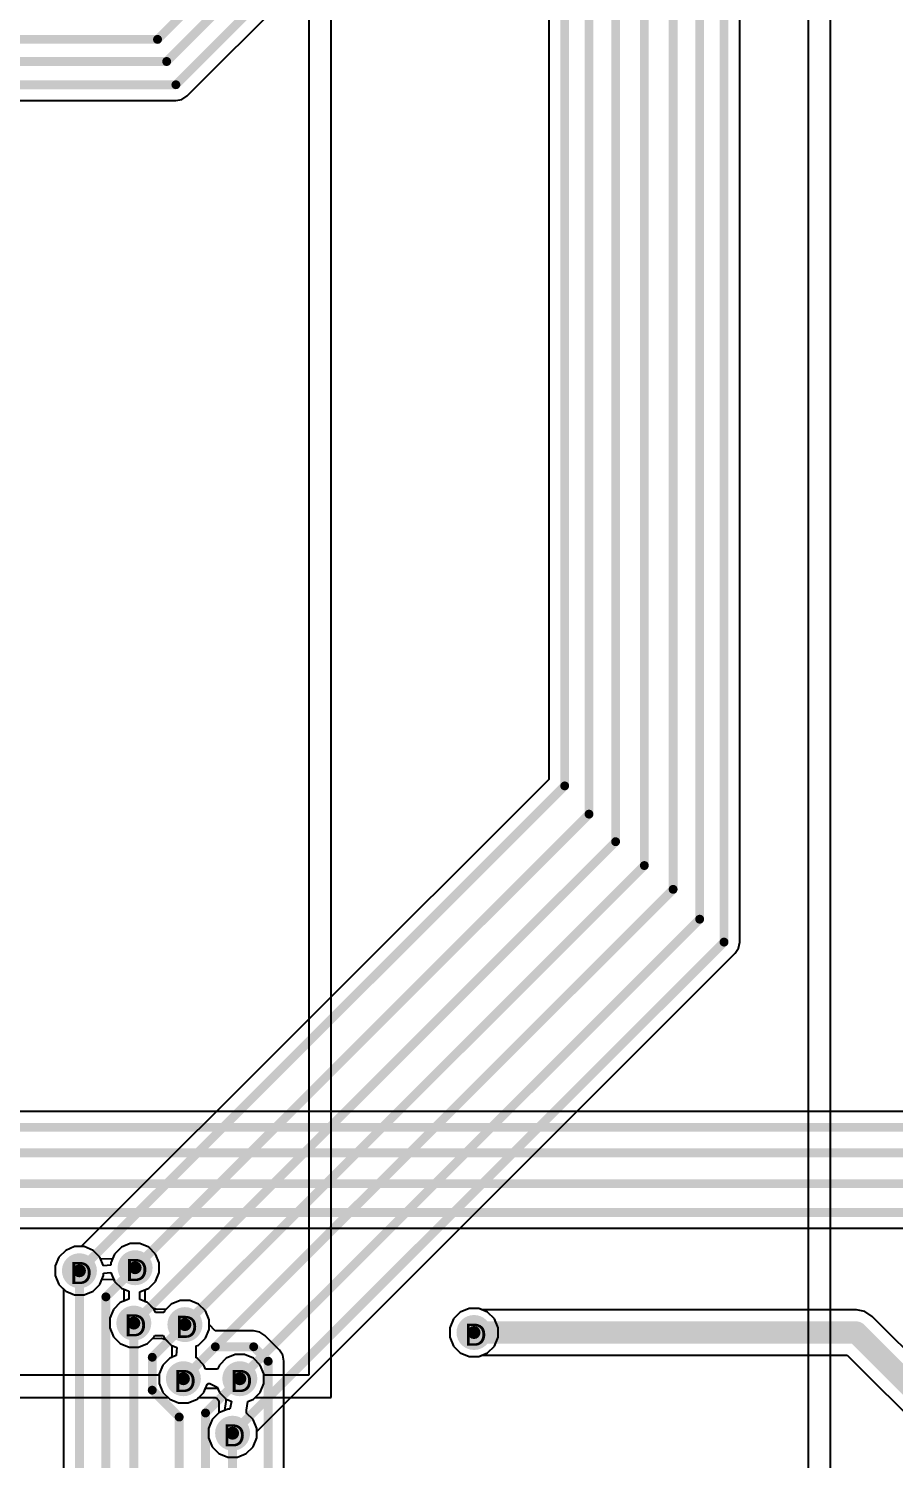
# Model space of a CAD drawing. Header units: inches. Extents: x 0 to 5032, y 0 to 5323.
# Drawn here: x 161.96 to 181.84, y 61.55 to 94.42 of the extents above; entities that cross this region are included whole.
import ezdxf

# ---------------------------------------------------------------- set-up
doc = ezdxf.new("R2010")
doc.units = ezdxf.units.IN
for name, color, linetype in [('Bottom Layer', 5, 'Continuous'), ('Bottom Solder', 6, 'Continuous'), ('Drill Drawing', 1, 'Continuous'), ('Layer 1', 16, 'Continuous'), ('Layer 2', 76, 'Continuous'), ('Top Layer', 1, 'Continuous'), ('Top Solder', 216, 'Continuous'), ('Via Holes', 16, 'Continuous')]:
    doc.layers.add(name, color=color, linetype=linetype)
doc.styles.add('Arial', font='', dxfattribs={"height": 0.2})
doc.styles.get('Arial').set_extended_font_data('Arial')

msp = doc.modelspace()

# ---------------------------------------------------------------- hatches: boundary and pattern name
at = {"layer": 'Bottom Layer'}
h = msp.add_hatch(color=5, dxfattribs=at)
edge = h.paths.add_edge_path()
edge.add_arc((163.129, 65.883), 0.3, 0, 360)
h = msp.add_hatch(color=5, dxfattribs=at)
edge = h.paths.add_edge_path()
edge.add_arc((164.407, 65.953), 0.3, 0, 360)
h = msp.add_hatch(color=5, dxfattribs=at)
edge = h.paths.add_edge_path()
edge.add_arc((164.378, 64.681), 0.3, 0, 360)
h = msp.add_hatch(color=5, dxfattribs=at)
edge = h.paths.add_edge_path()
edge.add_arc((165.551, 64.646), 0.3, 0, 360)
h = msp.add_hatch(color=5, dxfattribs=at)
edge = h.paths.add_edge_path()
edge.add_arc((172.187, 64.465), 0.3, 0, 360)
h = msp.add_hatch(color=5, dxfattribs=at)
edge = h.paths.add_edge_path()
edge.add_arc((165.516, 63.403), 0.3, 0, 360)
h = msp.add_hatch(color=5, dxfattribs=at)
edge = h.paths.add_edge_path()
edge.add_arc((166.811, 63.403), 0.3, 0, 360)
h = msp.add_hatch(color=5, dxfattribs=at)
edge = h.paths.add_edge_path()
edge.add_arc((166.645, 62.151), 0.3, 0, 360)
at = {"layer": 'Bottom Solder'}
h = msp.add_hatch(color=6, dxfattribs=at)
edge = h.paths.add_edge_path()
edge.add_arc((163.129, 65.883), 0.402, 0, 360)
h = msp.add_hatch(color=6, dxfattribs=at)
edge = h.paths.add_edge_path()
edge.add_arc((164.407, 65.953), 0.402, 0, 360)
h = msp.add_hatch(color=6, dxfattribs=at)
edge = h.paths.add_edge_path()
edge.add_arc((164.378, 64.681), 0.402, 0, 360)
h = msp.add_hatch(color=6, dxfattribs=at)
edge = h.paths.add_edge_path()
edge.add_arc((165.551, 64.646), 0.402, 0, 360)
h = msp.add_hatch(color=6, dxfattribs=at)
edge = h.paths.add_edge_path()
edge.add_arc((172.187, 64.465), 0.402, 0, 360)
h = msp.add_hatch(color=6, dxfattribs=at)
edge = h.paths.add_edge_path()
edge.add_arc((165.516, 63.403), 0.402, 0, 360)
h = msp.add_hatch(color=6, dxfattribs=at)
edge = h.paths.add_edge_path()
edge.add_arc((166.811, 63.403), 0.402, 0, 360)
h = msp.add_hatch(color=6, dxfattribs=at)
edge = h.paths.add_edge_path()
edge.add_arc((166.645, 62.151), 0.402, 0, 360)
at = {"layer": 'Layer 1'}
h = msp.add_hatch(color=16, dxfattribs=at)
edge = h.paths.add_edge_path()
edge.add_arc((163.129, 65.883), 0.3, 0, 360)
h = msp.add_hatch(color=16, dxfattribs=at)
edge = h.paths.add_edge_path()
edge.add_arc((164.407, 65.953), 0.3, 0, 360)
h = msp.add_hatch(color=16, dxfattribs=at)
edge = h.paths.add_edge_path()
edge.add_arc((164.378, 64.681), 0.3, 0, 360)
h = msp.add_hatch(color=16, dxfattribs=at)
edge = h.paths.add_edge_path()
edge.add_arc((165.551, 64.646), 0.3, 0, 360)
h = msp.add_hatch(color=16, dxfattribs=at)
edge = h.paths.add_edge_path()
edge.add_arc((172.187, 64.465), 0.3, 0, 360)
h = msp.add_hatch(color=16, dxfattribs=at)
edge = h.paths.add_edge_path()
edge.add_arc((165.516, 63.403), 0.3, 0, 360)
h = msp.add_hatch(color=16, dxfattribs=at)
edge = h.paths.add_edge_path()
edge.add_arc((166.811, 63.403), 0.3, 0, 360)
h = msp.add_hatch(color=16, dxfattribs=at)
edge = h.paths.add_edge_path()
edge.add_arc((166.645, 62.151), 0.3, 0, 360)
at = {"layer": 'Layer 2'}
h = msp.add_hatch(color=76, dxfattribs=at)
edge = h.paths.add_edge_path()
edge.add_arc((163.129, 65.883), 0.3, 0, 360)
h = msp.add_hatch(color=76, dxfattribs=at)
edge = h.paths.add_edge_path()
edge.add_arc((164.407, 65.953), 0.3, 0, 360)
h = msp.add_hatch(color=76, dxfattribs=at)
edge = h.paths.add_edge_path()
edge.add_arc((164.378, 64.681), 0.3, 0, 360)
h = msp.add_hatch(color=76, dxfattribs=at)
edge = h.paths.add_edge_path()
edge.add_arc((165.551, 64.646), 0.3, 0, 360)
h = msp.add_hatch(color=76, dxfattribs=at)
edge = h.paths.add_edge_path()
edge.add_arc((172.187, 64.465), 0.3, 0, 360)
h = msp.add_hatch(color=76, dxfattribs=at)
edge = h.paths.add_edge_path()
edge.add_arc((165.516, 63.403), 0.3, 0, 360)
h = msp.add_hatch(color=76, dxfattribs=at)
edge = h.paths.add_edge_path()
edge.add_arc((166.811, 63.403), 0.3, 0, 360)
h = msp.add_hatch(color=76, dxfattribs=at)
edge = h.paths.add_edge_path()
edge.add_arc((166.645, 62.151), 0.3, 0, 360)
at = {"layer": 'Top Layer'}
h = msp.add_hatch(color=1, dxfattribs=at)
edge = h.paths.add_edge_path()
edge.add_arc((163.129, 65.883), 0.3, 0, 360)
h = msp.add_hatch(color=1, dxfattribs=at)
edge = h.paths.add_edge_path()
edge.add_arc((164.407, 65.953), 0.3, 0, 360)
h = msp.add_hatch(color=1, dxfattribs=at)
edge = h.paths.add_edge_path()
edge.add_arc((164.378, 64.681), 0.3, 0, 360)
h = msp.add_hatch(color=1, dxfattribs=at)
edge = h.paths.add_edge_path()
edge.add_arc((165.551, 64.646), 0.3, 0, 360)
h = msp.add_hatch(color=1, dxfattribs=at)
edge = h.paths.add_edge_path()
edge.add_arc((172.187, 64.465), 0.3, 0, 360)
h = msp.add_hatch(color=1, dxfattribs=at)
edge = h.paths.add_edge_path()
edge.add_arc((165.516, 63.403), 0.3, 0, 360)
h = msp.add_hatch(color=1, dxfattribs=at)
edge = h.paths.add_edge_path()
edge.add_arc((166.811, 63.403), 0.3, 0, 360)
h = msp.add_hatch(color=1, dxfattribs=at)
edge = h.paths.add_edge_path()
edge.add_arc((166.645, 62.151), 0.3, 0, 360)
at = {"layer": 'Top Solder'}
h = msp.add_hatch(color=216, dxfattribs=at)
edge = h.paths.add_edge_path()
edge.add_arc((163.129, 65.883), 0.402, 0, 360)
h = msp.add_hatch(color=216, dxfattribs=at)
edge = h.paths.add_edge_path()
edge.add_arc((164.407, 65.953), 0.402, 0, 360)
h = msp.add_hatch(color=216, dxfattribs=at)
edge = h.paths.add_edge_path()
edge.add_arc((164.378, 64.681), 0.402, 0, 360)
h = msp.add_hatch(color=216, dxfattribs=at)
edge = h.paths.add_edge_path()
edge.add_arc((165.551, 64.646), 0.402, 0, 360)
h = msp.add_hatch(color=216, dxfattribs=at)
edge = h.paths.add_edge_path()
edge.add_arc((172.187, 64.465), 0.402, 0, 360)
h = msp.add_hatch(color=216, dxfattribs=at)
edge = h.paths.add_edge_path()
edge.add_arc((165.516, 63.403), 0.402, 0, 360)
h = msp.add_hatch(color=216, dxfattribs=at)
edge = h.paths.add_edge_path()
edge.add_arc((166.811, 63.403), 0.402, 0, 360)
h = msp.add_hatch(color=216, dxfattribs=at)
edge = h.paths.add_edge_path()
edge.add_arc((166.645, 62.151), 0.402, 0, 360)
at = {"layer": 'Via Holes'}
h = msp.add_hatch(color=7, dxfattribs=at)
edge = h.paths.add_edge_path()
edge.add_arc((164.407, 65.953), 0.15, 0, 360)
h = msp.add_hatch(color=7, dxfattribs=at)
edge = h.paths.add_edge_path()
edge.add_arc((163.129, 65.883), 0.15, 0, 360)
h = msp.add_hatch(color=7, dxfattribs=at)
edge = h.paths.add_edge_path()
edge.add_arc((164.378, 64.681), 0.15, 0, 360)
h = msp.add_hatch(color=7, dxfattribs=at)
edge = h.paths.add_edge_path()
edge.add_arc((165.551, 64.646), 0.15, 0, 360)
h = msp.add_hatch(color=7, dxfattribs=at)
edge = h.paths.add_edge_path()
edge.add_arc((172.187, 64.465), 0.15, 0, 360)
h = msp.add_hatch(color=7, dxfattribs=at)
edge = h.paths.add_edge_path()
edge.add_arc((165.516, 63.403), 0.15, 0, 360)
h = msp.add_hatch(color=7, dxfattribs=at)
edge = h.paths.add_edge_path()
edge.add_arc((166.811, 63.403), 0.15, 0, 360)
h = msp.add_hatch(color=7, dxfattribs=at)
edge = h.paths.add_edge_path()
edge.add_arc((166.645, 62.151), 0.15, 0, 360)

# ---------------------------------------------------------------- linework, layer by layer
at = {"layer": 'Bottom Layer'}
for p, q in [((165.6, 92.875), (181.654, 108.929)), ((154.512, 92.769), (165.344, 92.769)), ((165.344, 92.769), (165.482, 92.796)), ((165.344, 92.769), (165.344, 92.769)), ((165.482, 92.796), (165.6, 92.875)), ((182.25, 69.541), (160.234, 69.541)), ((161.222, 66.86), (186.599, 66.86)), ((163.019, 66.437), (162.815, 66.352)), ((163.239, 66.437), (163.019, 66.437)), ((163.443, 66.352), (163.239, 66.437)), ((164.093, 66.423), (163.937, 66.267)), ((164.297, 66.507), (164.093, 66.423)), ((164.517, 66.507), (164.297, 66.507)), ((164.721, 66.423), (164.517, 66.507)), ((164.877, 66.267), (164.721, 66.423)), ((162.659, 66.197), (162.575, 65.993)), ((162.815, 66.352), (162.659, 66.197)), ((163.598, 66.197), (163.443, 66.352)), ((163.683, 65.993), (163.598, 66.197)), ((163.937, 66.267), (163.853, 66.063)), ((164.961, 66.063), (164.877, 66.267)), ((162.575, 65.993), (162.575, 65.773)), ((162.575, 65.773), (162.659, 65.569)), ((163.853, 66.011), (163.683, 65.993)), ((163.853, 66.063), (163.853, 66.011)), ((164.877, 65.639), (164.961, 65.843)), ((164.961, 65.843), (164.961, 66.063)), ((162.659, 65.569), (162.766, 65.462)), ((162.766, 65.462), (162.766, 48.527)), ((164.519, 65.4), (164.721, 65.483)), ((164.721, 65.483), (164.877, 65.639)), ((164.517, 65.391), (164.519, 65.4)), ((164.519, 65.222), (164.517, 65.391)), ((164.692, 65.151), (164.519, 65.222)), ((164.847, 64.995), (164.692, 65.151)), ((165.237, 65.116), (165.081, 64.96)), ((165.44, 65.2), (165.237, 65.116)), ((165.661, 65.2), (165.44, 65.2)), ((165.864, 65.116), (165.661, 65.2)), ((166.02, 64.96), (165.864, 65.116)), ((164.875, 64.928), (164.847, 64.995)), ((165.068, 64.928), (164.875, 64.928)), ((165.081, 64.96), (165.068, 64.928)), ((166.105, 64.756), (166.02, 64.96)), ((171.717, 64.779), (171.633, 64.575)), ((171.873, 64.935), (171.717, 64.779)), ((172.076, 65.019), (171.873, 64.935)), ((172.297, 65.019), (172.076, 65.019)), ((172.5, 64.935), (172.297, 65.019)), ((172.656, 64.779), (172.5, 64.935)), ((172.741, 64.575), (172.656, 64.779)), ((166.105, 64.652), (166.105, 64.756)), ((166.244, 64.505), (166.105, 64.652)), ((166.269, 64.5), (166.244, 64.505)), ((167.129, 64.5), (166.269, 64.5)), ((167.268, 64.472), (167.129, 64.5)), ((167.129, 64.5), (167.129, 64.5)), ((167.386, 64.393), (167.268, 64.472)), ((171.633, 64.575), (171.633, 64.355)), ((172.741, 64.355), (172.741, 64.575)), ((167.719, 64.061), (167.386, 64.393)), ((171.633, 64.355), (171.717, 64.151)), ((171.717, 64.151), (171.873, 63.996)), ((172.5, 63.996), (172.656, 64.151)), ((172.656, 64.151), (172.741, 64.355)), ((167.797, 63.943), (167.719, 64.061)), ((167.825, 63.804), (167.797, 63.943)), ((167.825, 49.24), (167.825, 63.804)), ((167.825, 63.804), (167.825, 63.804)), ((171.873, 63.996), (172.076, 63.911)), ((172.076, 63.911), (172.297, 63.911)), ((172.297, 63.911), (172.5, 63.996))]:
    msp.add_line(p, q, dxfattribs=at)
for points in [[(164.922, 94.173, 0.203, 0.203, 0), (183.002, 112.253, 0.203, 0.203, 0)], [(165.132, 93.665, 0.203, 0.203, 0), (182.425, 110.957, 0.203, 0.203, 0)], [(165.344, 93.131, 0.203, 0.203, 0), (181.504, 109.292, 0.203, 0.203, 0)], [(120.378, 94.173, 0.203, 0.203, 0), (164.922, 94.173, 0.203, 0.203, 0)], [(120.589, 93.665, 0.203, 0.203, 0), (165.132, 93.665, 0.203, 0.203, 0)], [(154.362, 93.131, 0.203, 0.203, 0), (165.344, 93.131, 0.203, 0.203, 0)], [(160.234, 69.178, 0.203, 0.203, 0), (182.4, 69.178, 0.203, 0.203, 0)], [(160.513, 68.594, 0.203, 0.203, 0), (182.839, 68.594, 0.203, 0.203, 0)], [(160.793, 67.883, 0.203, 0.203, 0), (186.705, 67.883, 0.203, 0.203, 0)], [(161.072, 67.222, 0.203, 0.203, 0), (186.75, 67.222, 0.203, 0.203, 0)], [(163.129, 48.527, 0.203, 0.203, 0), (163.129, 65.883, 0.203, 0.203, 0)], [(163.737, 65.283, 0.203, 0.203, 0), (164.407, 65.953, 0.203, 0.203, 0)], [(163.737, 48.897, 0.203, 0.203, 0), (163.737, 65.283, 0.203, 0.203, 0)], [(164.378, 49.202, 0.203, 0.203, 0), (164.378, 64.681, 0.203, 0.203, 0)], [(164.801, 63.896, 0.203, 0.203, 0), (165.551, 64.646, 0.203, 0.203, 0)], [(165.516, 63.403, 0.203, 0.203, 0), (166.25, 64.137, 0.203, 0.203, 0)], [(166.25, 64.137, 0.203, 0.203, 0), (167.129, 64.137, 0.203, 0.203, 0)], [(167.129, 64.137, 0.203, 0.203, 0), (167.462, 63.804, 0.203, 0.203, 0)], [(164.801, 63.14, 0.203, 0.203, 0), (164.801, 63.896, 0.203, 0.203, 0)], [(167.462, 48.819, 0.203, 0.203, 0), (167.462, 63.804, 0.203, 0.203, 0)], [(166.024, 62.616, 0.203, 0.203, 0), (166.811, 63.403, 0.203, 0.203, 0)], [(164.801, 63.14, 0.203, 0.203, 0), (165.419, 62.522, 0.203, 0.203, 0)], [(165.419, 50.455, 0.203, 0.203, 0), (165.419, 62.522, 0.203, 0.203, 0)], [(166.024, 45.807, 0.203, 0.203, 0), (166.024, 62.616, 0.203, 0.203, 0)], [(166.645, 45.741, 0.203, 0.203, 0), (166.645, 62.151, 0.203, 0.203, 0)]]:
    msp.add_lwpolyline(points, format="xyseb", dxfattribs=at)
for points in [[(164.871, 94.173, 0.102, 0.102, 1), (164.973, 94.173, 0.102, 0.102, 1)], [(164.871, 94.173, 0.102, 0.102, 1), (164.973, 94.173, 0.102, 0.102, 1)], [(165.081, 93.665, 0.102, 0.102, 1), (165.183, 93.665, 0.102, 0.102, 1)], [(165.081, 93.665, 0.102, 0.102, 1), (165.183, 93.665, 0.102, 0.102, 1)], [(165.293, 93.131, 0.102, 0.102, 1), (165.394, 93.131, 0.102, 0.102, 1)], [(165.293, 93.131, 0.102, 0.102, 1), (165.394, 93.131, 0.102, 0.102, 1)], [(163.078, 65.883, 0.102, 0.102, 1), (163.18, 65.883, 0.102, 0.102, 1)], [(164.356, 65.953, 0.102, 0.102, 1), (164.458, 65.953, 0.102, 0.102, 1)], [(163.686, 65.283, 0.102, 0.102, 1), (163.788, 65.283, 0.102, 0.102, 1)], [(163.686, 65.283, 0.102, 0.102, 1), (163.788, 65.283, 0.102, 0.102, 1)], [(164.327, 64.681, 0.102, 0.102, 1), (164.429, 64.681, 0.102, 0.102, 1)], [(165.5, 64.646, 0.102, 0.102, 1), (165.601, 64.646, 0.102, 0.102, 1)], [(166.199, 64.137, 0.102, 0.102, 1), (166.3, 64.137, 0.102, 0.102, 1)], [(166.199, 64.137, 0.102, 0.102, 1), (166.3, 64.137, 0.102, 0.102, 1)], [(167.079, 64.137, 0.102, 0.102, 1), (167.18, 64.137, 0.102, 0.102, 1)], [(167.079, 64.137, 0.102, 0.102, 1), (167.18, 64.137, 0.102, 0.102, 1)], [(164.75, 63.896, 0.102, 0.102, 1), (164.851, 63.896, 0.102, 0.102, 1)], [(164.75, 63.896, 0.102, 0.102, 1), (164.851, 63.896, 0.102, 0.102, 1)], [(167.411, 63.804, 0.102, 0.102, 1), (167.513, 63.804, 0.102, 0.102, 1)], [(167.411, 63.804, 0.102, 0.102, 1), (167.513, 63.804, 0.102, 0.102, 1)], [(165.465, 63.403, 0.102, 0.102, 1), (165.566, 63.403, 0.102, 0.102, 1)], [(166.76, 63.403, 0.102, 0.102, 1), (166.862, 63.403, 0.102, 0.102, 1)], [(164.75, 63.14, 0.102, 0.102, 1), (164.851, 63.14, 0.102, 0.102, 1)], [(164.75, 63.14, 0.102, 0.102, 1), (164.851, 63.14, 0.102, 0.102, 1)], [(165.368, 62.522, 0.102, 0.102, 1), (165.47, 62.522, 0.102, 0.102, 1)], [(165.368, 62.522, 0.102, 0.102, 1), (165.47, 62.522, 0.102, 0.102, 1)], [(165.973, 62.616, 0.102, 0.102, 1), (166.074, 62.616, 0.102, 0.102, 1)], [(165.973, 62.616, 0.102, 0.102, 1), (166.074, 62.616, 0.102, 0.102, 1)], [(166.594, 62.151, 0.102, 0.102, 1), (166.695, 62.151, 0.102, 0.102, 1)]]:
    msp.add_lwpolyline(points, format="xyseb", close=True, dxfattribs=at)
at = {"layer": 'Layer 1'}
for p, q in [((163.019, 66.437), (162.815, 66.352)), ((163.239, 66.437), (163.019, 66.437)), ((163.443, 66.352), (163.239, 66.437)), ((164.093, 66.423), (163.937, 66.267)), ((164.297, 66.507), (164.093, 66.423)), ((164.517, 66.507), (164.297, 66.507)), ((164.721, 66.423), (164.517, 66.507)), ((164.877, 66.267), (164.721, 66.423)), ((162.659, 66.197), (162.575, 65.993)), ((162.815, 66.352), (162.659, 66.197)), ((163.598, 66.197), (163.443, 66.352)), ((163.618, 66.148), (163.598, 66.197)), ((163.891, 66.154), (163.618, 66.148)), ((163.937, 66.267), (163.891, 66.154)), ((164.961, 66.063), (164.877, 66.267)), ((162.575, 65.993), (162.575, 65.773)), ((162.575, 65.773), (162.659, 65.569)), ((164.877, 65.639), (164.961, 65.843)), ((164.961, 65.843), (164.961, 66.063)), ((162.659, 65.569), (162.815, 65.413)), ((163.443, 65.413), (163.598, 65.569)), ((163.598, 65.569), (163.645, 65.681)), ((163.645, 65.681), (163.918, 65.688)), ((163.918, 65.688), (163.937, 65.639)), ((163.937, 65.639), (164.093, 65.483)), ((164.093, 65.483), (164.149, 65.461)), ((164.149, 65.461), (164.149, 65.186)), ((164.636, 65.448), (164.721, 65.483)), ((164.636, 65.173), (164.636, 65.448)), ((164.721, 65.483), (164.877, 65.639)), ((162.815, 65.413), (163.019, 65.329)), ((163.019, 65.329), (163.239, 65.329)), ((163.239, 65.329), (163.443, 65.413)), ((164.064, 65.151), (163.908, 64.995)), ((164.149, 65.186), (164.064, 65.151)), ((164.692, 65.151), (164.636, 65.173)), ((164.828, 65.014), (164.692, 65.151)), ((165.237, 65.116), (165.12, 64.999)), ((165.44, 65.2), (165.237, 65.116)), ((165.661, 65.2), (165.44, 65.2)), ((165.864, 65.116), (165.661, 65.2)), ((166.02, 64.96), (165.864, 65.116)), ((163.908, 64.995), (163.824, 64.791)), ((163.824, 64.791), (163.824, 64.571)), ((164.912, 64.996), (164.828, 65.014)), ((165.12, 64.999), (164.912, 64.996)), ((166.105, 64.756), (166.02, 64.96)), ((171.717, 64.779), (171.633, 64.575)), ((171.873, 64.935), (171.717, 64.779)), ((172.076, 65.019), (171.873, 64.935)), ((172.297, 65.019), (172.076, 65.019)), ((172.5, 64.935), (172.297, 65.019)), ((172.656, 64.779), (172.5, 64.935)), ((172.741, 64.575), (172.656, 64.779)), ((163.824, 64.571), (163.908, 64.367)), ((166.02, 64.332), (166.105, 64.536)), ((166.105, 64.536), (166.105, 64.756)), ((171.633, 64.575), (171.633, 64.355)), ((172.741, 64.355), (172.741, 64.575)), ((163.908, 64.367), (164.064, 64.211)), ((164.064, 64.211), (164.268, 64.127)), ((164.268, 64.127), (164.488, 64.127)), ((164.488, 64.127), (164.692, 64.211)), ((164.692, 64.211), (164.808, 64.328)), ((164.808, 64.328), (165.016, 64.331)), ((165.016, 64.331), (165.1, 64.313)), ((165.1, 64.313), (165.237, 64.176)), ((165.237, 64.176), (165.254, 64.169)), ((165.254, 64.169), (165.254, 63.894)), ((165.812, 64.155), (165.864, 64.176)), ((165.812, 63.88), (165.812, 64.155)), ((165.864, 64.176), (166.02, 64.332)), ((171.633, 64.355), (171.717, 64.151)), ((171.717, 64.151), (171.873, 63.996)), ((172.5, 63.996), (172.656, 64.151)), ((172.656, 64.151), (172.741, 64.355)), ((165.202, 63.873), (165.046, 63.717)), ((165.254, 63.894), (165.202, 63.873)), ((165.829, 63.873), (165.812, 63.88)), ((165.985, 63.717), (165.829, 63.873)), ((166.497, 63.873), (166.341, 63.717)), ((166.701, 63.957), (166.497, 63.873)), ((166.921, 63.957), (166.701, 63.957)), ((167.125, 63.873), (166.921, 63.957)), ((167.281, 63.717), (167.125, 63.873)), ((171.873, 63.996), (172.076, 63.911)), ((172.076, 63.911), (172.297, 63.911)), ((172.297, 63.911), (172.5, 63.996)), ((165.046, 63.717), (164.962, 63.513)), ((164.962, 63.513), (164.962, 63.293)), ((166.026, 63.619), (165.985, 63.717)), ((166.301, 63.619), (166.026, 63.619)), ((166.341, 63.717), (166.301, 63.619)), ((167.365, 63.513), (167.281, 63.717)), ((167.365, 63.293), (167.365, 63.513)), ((164.962, 63.293), (165.046, 63.089)), ((165.985, 63.089), (166.026, 63.187)), ((166.026, 63.187), (166.301, 63.187)), ((166.301, 63.187), (166.341, 63.089)), ((167.281, 63.089), (167.365, 63.293)), ((165.046, 63.089), (165.202, 62.933)), ((165.202, 62.933), (165.405, 62.849)), ((165.405, 62.849), (165.626, 62.849)), ((165.626, 62.849), (165.829, 62.933)), ((165.829, 62.933), (165.985, 63.089)), ((166.341, 63.089), (166.49, 62.941)), ((166.489, 62.878), (166.459, 62.674)), ((166.49, 62.937), (166.489, 62.878)), ((166.49, 62.941), (166.49, 62.937)), ((166.967, 62.677), (166.996, 62.88)), ((166.996, 62.88), (167.125, 62.933)), ((167.125, 62.933), (167.281, 63.089)), ((166.175, 62.465), (166.091, 62.262)), ((166.331, 62.621), (166.175, 62.465)), ((166.459, 62.674), (166.331, 62.621)), ((166.965, 62.617), (166.967, 62.677)), ((166.966, 62.614), (166.965, 62.617)), ((167.114, 62.465), (166.966, 62.614)), ((167.199, 62.262), (167.114, 62.465)), ((166.091, 62.262), (166.091, 62.041)), ((167.199, 62.041), (167.199, 62.262)), ((166.091, 62.041), (166.175, 61.838)), ((166.175, 61.838), (166.331, 61.682)), ((166.958, 61.682), (167.114, 61.838)), ((167.114, 61.838), (167.199, 62.041)), ((166.331, 61.682), (166.534, 61.597)), ((166.534, 61.597), (166.755, 61.597)), ((166.755, 61.597), (166.958, 61.682))]:
    msp.add_line(p, q, dxfattribs=at)
at = {"layer": 'Layer 2'}
for p, q in [((179.857, 129.612), (179.857, 55.093)), ((180.375, 55.093), (180.375, 129.612)), ((168.91, 62.969), (168.91, 102.33)), ((168.392, 101.812), (168.392, 63.487)), ((163.019, 66.437), (162.815, 66.352)), ((163.239, 66.437), (163.019, 66.437)), ((163.443, 66.352), (163.239, 66.437)), ((164.093, 66.423), (163.937, 66.267)), ((164.297, 66.507), (164.093, 66.423)), ((164.517, 66.507), (164.297, 66.507)), ((164.721, 66.423), (164.517, 66.507)), ((164.877, 66.267), (164.721, 66.423)), ((162.659, 66.197), (162.575, 65.993)), ((162.815, 66.352), (162.659, 66.197)), ((163.598, 66.197), (163.443, 66.352)), ((163.618, 66.148), (163.598, 66.197)), ((163.891, 66.154), (163.618, 66.148)), ((163.937, 66.267), (163.891, 66.154)), ((164.961, 66.063), (164.877, 66.267)), ((162.575, 65.993), (162.575, 65.773)), ((162.575, 65.773), (162.659, 65.569)), ((164.877, 65.639), (164.961, 65.843)), ((164.961, 65.843), (164.961, 66.063)), ((162.659, 65.569), (162.815, 65.413)), ((163.443, 65.413), (163.598, 65.569)), ((163.598, 65.569), (163.645, 65.681)), ((163.645, 65.681), (163.918, 65.688)), ((163.918, 65.688), (163.937, 65.639)), ((163.937, 65.639), (164.093, 65.483)), ((164.093, 65.483), (164.149, 65.461)), ((164.149, 65.461), (164.149, 65.186)), ((164.636, 65.448), (164.721, 65.483)), ((164.636, 65.173), (164.636, 65.448)), ((164.721, 65.483), (164.877, 65.639)), ((162.815, 65.413), (163.019, 65.329)), ((163.019, 65.329), (163.239, 65.329)), ((163.239, 65.329), (163.443, 65.413)), ((164.064, 65.151), (163.908, 64.995)), ((164.149, 65.186), (164.064, 65.151)), ((164.692, 65.151), (164.636, 65.173)), ((164.828, 65.014), (164.692, 65.151)), ((165.237, 65.116), (165.12, 64.999)), ((165.44, 65.2), (165.237, 65.116)), ((165.661, 65.2), (165.44, 65.2)), ((165.864, 65.116), (165.661, 65.2)), ((166.02, 64.96), (165.864, 65.116)), ((163.908, 64.995), (163.824, 64.791)), ((163.824, 64.791), (163.824, 64.571)), ((164.912, 64.996), (164.828, 65.014)), ((165.12, 64.999), (164.912, 64.996)), ((166.105, 64.756), (166.02, 64.96)), ((163.824, 64.571), (163.908, 64.367)), ((166.02, 64.332), (166.105, 64.536)), ((166.105, 64.536), (166.105, 64.756)), ((163.908, 64.367), (164.064, 64.211)), ((164.064, 64.211), (164.268, 64.127)), ((164.268, 64.127), (164.488, 64.127)), ((164.488, 64.127), (164.692, 64.211)), ((164.692, 64.211), (164.808, 64.328)), ((164.808, 64.328), (165.016, 64.331)), ((165.016, 64.331), (165.1, 64.313)), ((165.1, 64.313), (165.237, 64.176)), ((165.237, 64.176), (165.254, 64.169)), ((165.254, 64.169), (165.254, 63.894)), ((165.812, 64.155), (165.864, 64.176)), ((165.812, 63.88), (165.812, 64.155)), ((165.864, 64.176), (166.02, 64.332)), ((165.202, 63.873), (165.046, 63.717)), ((165.254, 63.894), (165.202, 63.873)), ((165.829, 63.873), (165.812, 63.88)), ((165.985, 63.717), (165.829, 63.873)), ((166.497, 63.873), (166.341, 63.717)), ((166.701, 63.957), (166.497, 63.873)), ((166.921, 63.957), (166.701, 63.957)), ((167.125, 63.873), (166.921, 63.957)), ((167.281, 63.717), (167.125, 63.873)), ((164.962, 63.487), (105.969, 63.487)), ((165.046, 63.717), (164.962, 63.513)), ((164.962, 63.513), (164.962, 63.487)), ((166.026, 63.619), (165.985, 63.717)), ((166.301, 63.619), (166.026, 63.619)), ((166.341, 63.717), (166.301, 63.619)), ((167.365, 63.513), (167.281, 63.717)), ((167.365, 63.487), (167.365, 63.513)), ((168.392, 63.487), (167.365, 63.487)), ((105.969, 62.969), (165.166, 62.969)), ((165.166, 62.969), (165.202, 62.933)), ((165.202, 62.933), (165.405, 62.849)), ((165.405, 62.849), (165.626, 62.849)), ((165.626, 62.849), (165.829, 62.933)), ((165.829, 62.933), (165.865, 62.969)), ((165.865, 62.969), (166.248, 62.969)), ((166.248, 62.969), (166.28, 62.957)), ((166.28, 62.957), (166.328, 62.895)), ((166.328, 62.895), (166.331, 62.621)), ((166.967, 62.677), (166.996, 62.88)), ((166.996, 62.88), (167.125, 62.933)), ((167.125, 62.933), (167.161, 62.969)), ((167.161, 62.969), (168.91, 62.969)), ((166.175, 62.465), (166.091, 62.262)), ((166.331, 62.621), (166.175, 62.465)), ((166.965, 62.617), (166.967, 62.677)), ((166.966, 62.614), (166.965, 62.617)), ((167.114, 62.465), (166.966, 62.614)), ((167.199, 62.262), (167.114, 62.465)), ((166.091, 62.262), (166.091, 62.041)), ((167.199, 62.041), (167.199, 62.262)), ((166.091, 62.041), (166.175, 61.838)), ((166.175, 61.838), (166.331, 61.682)), ((166.958, 61.682), (167.114, 61.838)), ((167.114, 61.838), (167.199, 62.041)), ((166.331, 61.682), (166.534, 61.597)), ((166.534, 61.597), (166.755, 61.597)), ((166.755, 61.597), (166.958, 61.682))]:
    msp.add_line(p, q, dxfattribs=at)
at = {"layer": 'Top Layer'}
for p, q in [((173.907, 111.246), (173.907, 77.173)), ((178.29, 73.434), (178.29, 111.246)), ((173.907, 77.173), (163.17, 66.437)), ((178.262, 73.295), (178.29, 73.434)), ((178.29, 73.434), (178.29, 73.434)), ((167.199, 62.193), (178.183, 73.177)), ((178.183, 73.177), (178.262, 73.295)), ((178.183, 73.177), (178.183, 73.177)), ((163.019, 66.437), (162.815, 66.352)), ((163.17, 66.437), (163.019, 66.437)), ((162.659, 66.197), (162.575, 65.993)), ((162.815, 66.352), (162.659, 66.197)), ((162.575, 65.993), (162.575, 65.773)), ((162.575, 65.773), (162.659, 65.569)), ((163.598, 65.569), (163.683, 65.773)), ((163.683, 65.825), (163.853, 65.843)), ((163.683, 65.773), (163.683, 65.825)), ((163.853, 65.843), (163.937, 65.639)), ((162.659, 65.569), (162.815, 65.413)), ((163.443, 65.413), (163.598, 65.569)), ((163.937, 65.639), (164.093, 65.483)), ((164.093, 65.483), (164.266, 65.412)), ((162.815, 65.413), (163.019, 65.329)), ((163.019, 65.329), (163.239, 65.329)), ((163.239, 65.329), (163.443, 65.413)), ((164.064, 65.151), (163.908, 64.995)), ((164.266, 65.234), (164.064, 65.151)), ((164.266, 65.412), (164.267, 65.243)), ((164.267, 65.243), (164.266, 65.234)), ((163.908, 64.995), (163.824, 64.791)), ((163.824, 64.791), (163.824, 64.571)), ((171.717, 64.779), (171.633, 64.575)), ((171.873, 64.935), (171.717, 64.779)), ((172.076, 65.019), (171.873, 64.935)), ((172.297, 65.019), (172.076, 65.019)), ((172.384, 64.983), (172.297, 65.019)), ((180.965, 64.983), (172.384, 64.983)), ((181.163, 64.944), (180.965, 64.983)), ((181.331, 64.831), (181.163, 64.944)), ((186.899, 59.263), (181.331, 64.831)), ((163.824, 64.571), (163.908, 64.367)), ((171.633, 64.575), (171.633, 64.355)), ((163.908, 64.367), (164.064, 64.211)), ((164.064, 64.211), (164.268, 64.127)), ((164.268, 64.127), (164.488, 64.127)), ((164.488, 64.127), (164.692, 64.211)), ((164.692, 64.211), (164.847, 64.367)), ((164.847, 64.367), (164.861, 64.399)), ((164.861, 64.399), (165.053, 64.399)), ((165.053, 64.399), (165.081, 64.332)), ((165.081, 64.332), (165.237, 64.176)), ((165.237, 64.176), (165.369, 64.121)), ((165.369, 64.121), (165.353, 63.935)), ((171.633, 64.355), (171.717, 64.151)), ((171.717, 64.151), (171.873, 63.996)), ((165.202, 63.873), (165.046, 63.717)), ((165.353, 63.935), (165.202, 63.873)), ((171.873, 63.996), (172.076, 63.911)), ((172.076, 63.911), (172.297, 63.911)), ((172.297, 63.911), (172.384, 63.947)), ((172.384, 63.947), (180.75, 63.947)), ((180.75, 63.947), (186.318, 58.379)), ((165.046, 63.717), (164.962, 63.513)), ((164.962, 63.513), (164.962, 63.293)), ((164.962, 63.293), (165.046, 63.089)), ((165.985, 63.089), (166.06, 63.269)), ((166.06, 63.269), (166.08, 63.292)), ((166.08, 63.292), (166.119, 63.292)), ((166.119, 63.292), (166.292, 63.207)), ((166.292, 63.207), (166.341, 63.089)), ((165.046, 63.089), (165.202, 62.933)), ((165.202, 62.933), (165.405, 62.849)), ((165.405, 62.849), (165.626, 62.849)), ((165.626, 62.849), (165.829, 62.933)), ((165.829, 62.933), (165.985, 63.089)), ((166.341, 63.089), (166.497, 62.933)), ((166.497, 62.933), (166.614, 62.885)), ((166.617, 62.877), (166.583, 62.705)), ((166.614, 62.885), (166.617, 62.877)), ((166.175, 62.465), (166.091, 62.262)), ((166.331, 62.621), (166.175, 62.465)), ((166.534, 62.705), (166.331, 62.621)), ((166.583, 62.705), (166.534, 62.705)), ((166.091, 62.262), (166.091, 62.041)), ((167.199, 62.041), (167.199, 62.193)), ((166.091, 62.041), (166.175, 61.838)), ((166.175, 61.838), (166.331, 61.682)), ((166.958, 61.682), (167.114, 61.838)), ((167.114, 61.838), (167.199, 62.041)), ((166.331, 61.682), (166.534, 61.597)), ((166.534, 61.597), (166.755, 61.597)), ((166.755, 61.597), (166.958, 61.682))]:
    msp.add_line(p, q, dxfattribs=at)
for points in [[(176.098, 75.193, 0.203, 0.203, 0), (176.098, 117.338, 0.203, 0.203, 0)], [(175.438, 75.741, 0.203, 0.203, 0), (175.438, 115.308, 0.203, 0.203, 0)], [(176.759, 74.646, 0.203, 0.203, 0), (176.759, 115.308, 0.203, 0.203, 0)], [(174.828, 76.374, 0.203, 0.203, 0), (174.828, 113.383, 0.203, 0.203, 0)], [(177.368, 73.96, 0.203, 0.203, 0), (177.368, 113.378, 0.203, 0.203, 0)], [(174.269, 77.023, 0.203, 0.203, 0), (174.269, 111.397, 0.203, 0.203, 0)], [(177.927, 73.434, 0.203, 0.203, 0), (177.927, 111.397, 0.203, 0.203, 0)], [(163.129, 65.883, 0.203, 0.203, 0), (174.269, 77.023, 0.203, 0.203, 0)], [(164.407, 65.953, 0.203, 0.203, 0), (174.828, 76.374, 0.203, 0.203, 0)], [(164.378, 64.681, 0.203, 0.203, 0), (175.438, 75.741, 0.203, 0.203, 0)], [(165.551, 64.646, 0.203, 0.203, 0), (176.098, 75.193, 0.203, 0.203, 0)], [(165.516, 63.403, 0.203, 0.203, 0), (176.759, 74.646, 0.203, 0.203, 0)], [(166.811, 63.403, 0.203, 0.203, 0), (177.368, 73.96, 0.203, 0.203, 0)], [(166.645, 62.151, 0.203, 0.203, 0), (177.927, 73.434, 0.203, 0.203, 0)], [(172.187, 64.465, 0.508, 0.508, 0), (180.965, 64.465, 0.508, 0.508, 0)], [(180.965, 64.465, 0.508, 0.508, 0), (186.684, 58.745, 0.508, 0.508, 0)]]:
    msp.add_lwpolyline(points, format="xyseb", dxfattribs=at)
for points in [[(174.219, 77.023, 0.102, 0.102, 1), (174.32, 77.023, 0.102, 0.102, 1)], [(174.219, 77.023, 0.102, 0.102, 1), (174.32, 77.023, 0.102, 0.102, 1)], [(174.777, 76.374, 0.102, 0.102, 1), (174.879, 76.374, 0.102, 0.102, 1)], [(174.777, 76.374, 0.102, 0.102, 1), (174.879, 76.374, 0.102, 0.102, 1)], [(175.387, 75.741, 0.102, 0.102, 1), (175.489, 75.741, 0.102, 0.102, 1)], [(175.387, 75.741, 0.102, 0.102, 1), (175.489, 75.741, 0.102, 0.102, 1)], [(176.047, 75.193, 0.102, 0.102, 1), (176.149, 75.193, 0.102, 0.102, 1)], [(176.047, 75.193, 0.102, 0.102, 1), (176.149, 75.193, 0.102, 0.102, 1)], [(176.708, 74.646, 0.102, 0.102, 1), (176.809, 74.646, 0.102, 0.102, 1)], [(176.708, 74.646, 0.102, 0.102, 1), (176.809, 74.646, 0.102, 0.102, 1)], [(177.317, 73.96, 0.102, 0.102, 1), (177.419, 73.96, 0.102, 0.102, 1)], [(177.317, 73.96, 0.102, 0.102, 1), (177.419, 73.96, 0.102, 0.102, 1)], [(177.876, 73.434, 0.102, 0.102, 1), (177.978, 73.434, 0.102, 0.102, 1)], [(177.876, 73.434, 0.102, 0.102, 1), (177.978, 73.434, 0.102, 0.102, 1)], [(163.078, 65.883, 0.102, 0.102, 1), (163.18, 65.883, 0.102, 0.102, 1)], [(164.356, 65.953, 0.102, 0.102, 1), (164.458, 65.953, 0.102, 0.102, 1)], [(164.327, 64.681, 0.102, 0.102, 1), (164.429, 64.681, 0.102, 0.102, 1)], [(165.5, 64.646, 0.102, 0.102, 1), (165.601, 64.646, 0.102, 0.102, 1)], [(172.06, 64.465, 0.254, 0.254, 1), (172.314, 64.465, 0.254, 0.254, 1)], [(180.838, 64.465, 0.254, 0.254, 1), (181.092, 64.465, 0.254, 0.254, 1)], [(180.838, 64.465, 0.254, 0.254, 1), (181.092, 64.465, 0.254, 0.254, 1)], [(165.465, 63.403, 0.102, 0.102, 1), (165.566, 63.403, 0.102, 0.102, 1)], [(166.76, 63.403, 0.102, 0.102, 1), (166.862, 63.403, 0.102, 0.102, 1)], [(166.594, 62.151, 0.102, 0.102, 1), (166.695, 62.151, 0.102, 0.102, 1)]]:
    msp.add_lwpolyline(points, format="xyseb", close=True, dxfattribs=at)

# ---------------------------------------------------------------- texts
at = {"layer": 'Drill Drawing', "style": 'Arial'}
for p in [(162.909, 65.578), (164.187, 65.648), (164.158, 64.376), (165.331, 64.341), (171.967, 64.16), (165.296, 63.098), (166.591, 63.098), (166.425, 61.847)]:
    msp.add_text('D', height=0.508, dxfattribs=at).set_placement(p)

doc.saveas('drawing.dxf')
